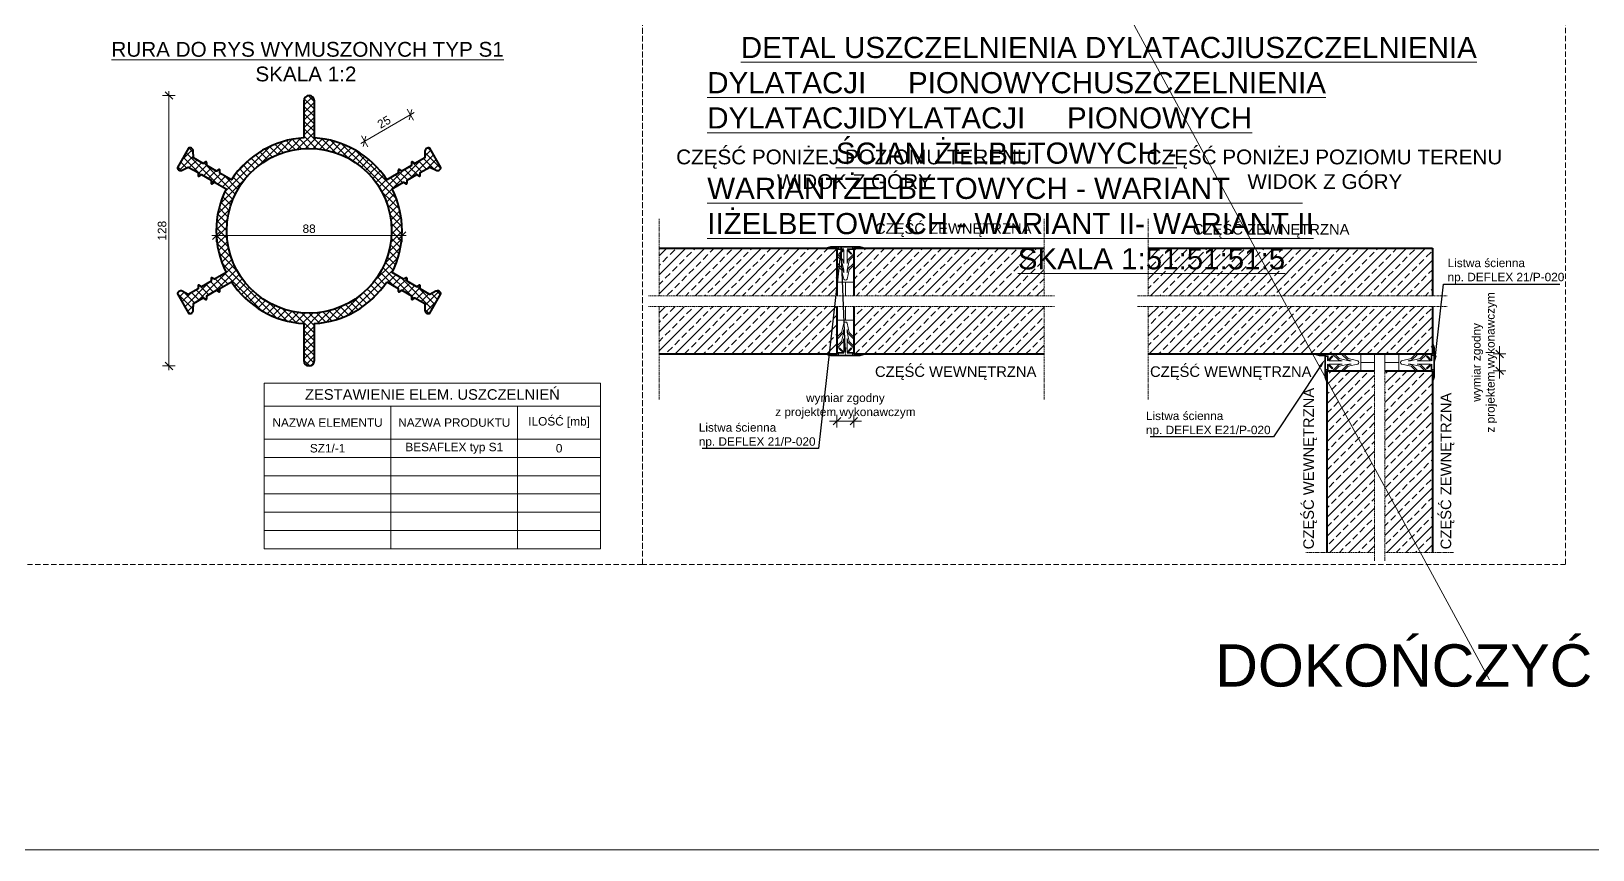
# Model space of a CAD drawing. Header units: millimetres. Extents: x 647 to 146539, y -131215 to 59.
# Drawn here: x 111363 to 115060, y -9427 to -7489 of the extents above; entities that cross this region are included whole.
import ezdxf
from ezdxf import colors
from ezdxf.entities.mleader import LeaderData, LeaderLine
from ezdxf.math import Vec2, Vec3

# ---------------------------------------------------------------- set-up
doc = ezdxf.new("R2010")
doc.units = ezdxf.units.MM
doc.linetypes.add('DASHED', pattern=[0.75, 0.5, -0.25])
doc.layers.get('Defpoints').update_dxf_attribs({"color": 2, "lineweight": 50})
for name, color, linetype, lineweight in [('G-Cienka', 4, 'Continuous', 9), ('G-Elementy konstrukcyjne', 1, 'Continuous', 40), ('G-Kreskowanie', 9, 'Continuous', 5), ('G-Obrys', 3, 'Continuous', 20), ('G-Opisy', 2, 'Continuous', 18), ('G-Przerywana', 8, 'DASHED', 15), ('G-Wymiary', 4, 'Continuous', 9)]:
    doc.layers.add(name, color=color, linetype=linetype, lineweight=lineweight)
doc.styles.add('Arial-GG', font='arial.ttf')
doc.linetypes.add('BATTING', pattern='A,0.00254,-2.54,[134,ltypeshp.shx,S=2.54,R=0,X=-2.54,Y=0],-5.08,[134,ltypeshp.shx,S=2.54,R=180,X=2.54,Y=0],-2.54', length=10.16254)
doc.dimstyles.new('W-1 do 10-GG mm', dxfattribs={"dimscale": 10, "dimtxt": 2, "dimasz": 1.8, "dimexe": 1.5, "dimexo": 0, "dimgap": 0.6, "dimtad": 1, "dimdec": 1, "dimrnd": 1, "dimtxsty": 'Arial-GG', "dimblk": 'OBLIQUE', "dimcen": 0, "dimdle": 1, "dimclrd": 4, "dimclre": 4, "dimclrt": 7, "dimadec": 1, "dimazin": 0, "dimtfac": 1, "dimtdec": 1, "dimtix": 1, "dimtmove": 0, "dimatfit": 2, "dimfxl": 1.5, "dimfxlon": 1, "dimlwd": -1, "dimlwe": -1, "dimarcsym": 0})
doc.dimstyles.new('W-1 do10-2-GG mm', dxfattribs={"dimscale": 10, "dimtxt": 2, "dimasz": 1.8, "dimexe": 1.5, "dimexo": 0, "dimgap": 0.6, "dimtad": 1, "dimdec": 1, "dimlfac": 0.2, "dimrnd": 1, "dimtxsty": 'Arial-GG', "dimblk": 'OBLIQUE', "dimcen": 0, "dimdle": 1, "dimclrd": 4, "dimclre": 4, "dimclrt": 7, "dimadec": 1, "dimazin": 0, "dimtfac": 1, "dimtdec": 1, "dimtix": 1, "dimtmove": 0, "dimatfit": 2, "dimfxl": 1.5, "dimfxlon": 1, "dimlwd": -1, "dimlwe": -1, "dimarcsym": 0})
pattern_1 = [(45, (110848.693, -8405.308), (-22.45064, 22.45064), []), (45, (110871.143, -8405.308), (-22.45064, 22.45064), [15.875, -7.9375])]

# ---------------------------------------------------------------- blocks, each defined once
blk = doc.blocks.new('_Oblique')
at = {"color": 0, "linetype": 'ByBlock', "lineweight": -2}
blk.add_line((-0.5, -0.5), (0.5, 0.5), dxfattribs=at)
blk = doc.blocks.new('*D996')
at = {"layer": 'Defpoints', "color": 0, "transparency": 16777216}
for p in [(113270.1, -8253.1), (113310.1, -8253.1), (113310.1, -8412.2)]:
    blk.add_point(p, dxfattribs=at)
at = {"layer": 'G-Wymiary', "color": 4, "transparency": 16777216}
for p, q in [((113270.1, -8412.2), (113252.1, -8412.2)), ((113270.1, -8397.2), (113270.1, -8427.2)), ((113270.1, -8412.2), (113310.1, -8412.2)), ((113310.1, -8397.2), (113310.1, -8427.2)), ((113310.1, -8412.2), (113328.1, -8412.2))]:
    blk.add_line(p, q, dxfattribs=at)
at = {"layer": 'G-Wymiary', "color": 4, "transparency": 16777216, "xscale": 18, "yscale": 18, "zscale": 18}
blk.add_blockref('_Oblique', (113270.1, -8412.2), dxfattribs=at)
at = {"layer": 'G-Wymiary', "color": 4, "transparency": 16777216, "xscale": 18, "yscale": 18, "zscale": 18, "rotation": 180}
blk.add_blockref('_Oblique', (113310.1, -8412.2), dxfattribs=at)
at = {"layer": 'G-Wymiary', "color": 7, "transparency": 16777216, "insert": (113290.1, -8376.6), "char_height": 20, "attachment_point": 5, "style": 'Arial-GG'}
blk.add_mtext('wymiar zgodny\\Pz projektem wykonawczym', dxfattribs=at)
blk = doc.blocks.new('*D1009')
at = {"layer": 'Defpoints', "color": 0, "transparency": 16777216}
for p in [(112260.4, -7687), (112313.1, -7778.2), (112204.5, -7840.9)]:
    blk.add_point(p, dxfattribs=at)
at = {"layer": 'G-Wymiary', "color": 4, "transparency": 16777216}
for p, q in [((112143.2, -7754.7), (112269.1, -7682)), ((112267.9, -7700), (112252.9, -7674)), ((112159.3, -7762.7), (112144.3, -7736.7))]:
    blk.add_line(p, q, dxfattribs=at)
at = {"layer": 'G-Wymiary', "color": 4, "transparency": 16777216, "xscale": 18, "yscale": 18, "zscale": 18}
for p, rotation in [((112260.4, -7687), 29.99999999993644), ((112151.8, -7749.7), 209.9999999999365)]:
    blk.add_blockref('_Oblique', p, dxfattribs=dict(at, rotation=rotation))
at = {"layer": 'G-Wymiary', "color": 7, "transparency": 16777216, "insert": (112198, -7704.3), "char_height": 20, "attachment_point": 5, "rotation": 30, "style": 'Arial-GG'}
blk.add_mtext('25', dxfattribs=at)
blk = doc.blocks.new('*D977')
at = {"layer": 'Defpoints', "color": 0, "transparency": 16777216}
for p in [(111800.5, -7961.5), (112240.5, -7961.5), (112240.5, -7973.1)]:
    blk.add_point(p, dxfattribs=at)
at = {"layer": 'G-Wymiary', "color": 4, "transparency": 16777216}
for p, q in [((111790.5, -7973.1), (112250.5, -7973.1)), ((111800.5, -7961.5), (111800.5, -7988.1)), ((112240.5, -7961.5), (112240.5, -7988.1))]:
    blk.add_line(p, q, dxfattribs=at)
at = {"layer": 'G-Wymiary', "color": 4, "transparency": 16777216, "xscale": 18, "yscale": 18, "zscale": 18, "rotation": 180}
blk.add_blockref('_Oblique', (111800.5, -7973.1), dxfattribs=at)
at = {"layer": 'G-Wymiary', "color": 4, "transparency": 16777216, "xscale": 18, "yscale": 18, "zscale": 18}
blk.add_blockref('_Oblique', (112240.5, -7973.1), dxfattribs=at)
at = {"layer": 'G-Wymiary', "color": 7, "transparency": 16777216, "insert": (112020.5, -7956.9), "char_height": 20, "attachment_point": 5, "style": 'Arial-GG'}
blk.add_mtext('88', dxfattribs=at)
blk = doc.blocks.new('*D1010')
at = {"layer": 'Defpoints', "color": 0, "transparency": 16777216}
for p in [(112020.5, -7641.5), (111688.6, -8281.5), (112020.5, -8281.5)]:
    blk.add_point(p, dxfattribs=at)
at = {"layer": 'G-Wymiary', "color": 4, "transparency": 16777216}
for p, q in [((111703.6, -7641.5), (111673.6, -7641.5)), ((111688.6, -7631.5), (111688.6, -8291.5)), ((111703.6, -8281.5), (111673.6, -8281.5))]:
    blk.add_line(p, q, dxfattribs=at)
at = {"layer": 'G-Wymiary', "color": 4, "transparency": 16777216, "xscale": 18, "yscale": 18, "zscale": 18}
for p, rotation in [((111688.6, -7641.5), 90), ((111688.6, -8281.5), 270)]:
    blk.add_blockref('_Oblique', p, dxfattribs=dict(at, rotation=rotation))
at = {"layer": 'G-Wymiary', "color": 7, "transparency": 16777216, "insert": (111672.4, -7961.5), "char_height": 20, "attachment_point": 5, "rotation": 90, "style": 'Arial-GG'}
blk.add_mtext('128', dxfattribs=at)
blk = doc.blocks.new('*D1012')
at = {"layer": 'Defpoints', "color": 0, "transparency": 16777216}
for p in [(114680, -8253.1), (114839.1, -8253.1), (114680, -8293.1)]:
    blk.add_point(p, dxfattribs=at)
at = {"layer": 'G-Wymiary', "color": 4, "transparency": 16777216}
for p, q in [((114839.1, -8253.1), (114839.1, -8235.1)), ((114824.1, -8253.1), (114854.1, -8253.1)), ((114839.1, -8293.1), (114839.1, -8253.1)), ((114824.1, -8293.1), (114854.1, -8293.1)), ((114839.1, -8293.1), (114839.1, -8311.1))]:
    blk.add_line(p, q, dxfattribs=at)
at = {"layer": 'G-Wymiary', "color": 4, "transparency": 16777216, "xscale": 18, "yscale": 18, "zscale": 18}
for p, rotation in [((114839.1, -8253.1), 270), ((114839.1, -8293.1), 90)]:
    blk.add_blockref('_Oblique', p, dxfattribs=dict(at, rotation=rotation))
at = {"layer": 'G-Wymiary', "color": 7, "transparency": 16777216, "insert": (114803.5, -8273.1), "char_height": 20, "attachment_point": 5, "rotation": 90, "style": 'Arial-GG'}
blk.add_mtext('wymiar zgodny\\Pz projektem wykonawczym', dxfattribs=at)

msp = doc.modelspace()

# ---------------------------------------------------------------- hatches: boundary and pattern name
at = {"layer": 'G-Kreskowanie'}
h = msp.add_hatch(dxfattribs=at)
h.set_pattern_fill('NET', color=256, scale=100, angle=45)
h.set_pattern_definition([(45, (-1491065.873, 726090.252), (-8.838834765, 8.838834765), []), (135, (-1491065.873, 726090.252), (-8.838834765, -8.838834765), [])])
edge = h.paths.add_edge_path()
edge.add_arc((112302.72, -8149.73), 7.91, 184.22762, 295.77238, ccw=False)
edge.add_line((112294.83, -8150.32), (112294.13, -8133.94))
edge.add_line((112294.13, -8133.94), (112271.03, -8120.61))
edge.add_line((112271.03, -8120.61), (112264.79, -8124.21))
edge.add_arc((112264.16, -8123.13), 1.25, 180, 300, ccw=False)
edge.add_line((112262.91, -8123.13), (112262.91, -8115.92))
edge.add_line((112262.91, -8115.92), (112239.82, -8102.59))
edge.add_line((112239.82, -8102.59), (112233.57, -8106.19))
edge.add_arc((112232.95, -8105.11), 1.25, 180, 300, ccw=False)
edge.add_line((112231.7, -8105.11), (112231.7, -8097.9))
edge.add_line((112231.7, -8097.9), (112204.47, -8082.18))
edge.add_arc((112020.5, -7961.53), 220, 273.2572, 326.7428, ccw=False)
edge.add_line((112033, -8181.18), (112033, -8269.03))
edge.add_arc((112020.5, -8269.03), 12.5, 180, 360, ccw=False)
edge.add_line((112008, -8269.03), (112008, -8181.18))
edge.add_arc((112020.5, -7961.53), 220, 213.2572, 266.7428, ccw=False)
edge.add_line((111836.53, -8082.18), (111809.3, -8097.9))
edge.add_line((111809.3, -8097.9), (111809.3, -8105.11))
edge.add_arc((111808.05, -8105.11), 1.25, 240, 360, ccw=False)
edge.add_line((111807.43, -8106.19), (111801.18, -8102.59))
edge.add_line((111801.18, -8102.59), (111778.09, -8115.92))
edge.add_line((111778.09, -8115.92), (111778.09, -8123.13))
edge.add_arc((111776.84, -8123.13), 1.25, 240, 360, ccw=False)
edge.add_line((111776.22, -8124.21), (111769.97, -8120.61))
edge.add_line((111769.97, -8120.61), (111746.88, -8133.94))
edge.add_line((111746.88, -8133.94), (111746.19, -8149.83))
edge.add_arc((111738.29, -8149.73), 7.91, 244.22762, 359.28524, ccw=False)
edge.add_line((111734.85, -8156.85), (111708.52, -8111.25))
edge.add_arc((111716.4, -8111.84), 7.91, 64.22762, 175.77238, ccw=False)
edge.add_line((111719.84, -8104.72), (111734.38, -8112.29))
edge.add_line((111734.38, -8112.29), (111757.47, -8098.96))
edge.add_line((111757.47, -8098.96), (111757.47, -8091.75))
edge.add_arc((111758.72, -8091.75), 1.25, 60, 180, ccw=False)
edge.add_line((111759.35, -8090.67), (111765.59, -8094.27))
edge.add_line((111765.59, -8094.27), (111788.68, -8080.94))
edge.add_line((111788.68, -8080.94), (111788.68, -8073.73))
edge.add_arc((111789.93, -8073.73), 1.25, 60, 180, ccw=False)
edge.add_line((111790.56, -8072.64), (111796.8, -8076.25))
edge.add_line((111796.8, -8076.25), (111824.03, -8060.53))
edge.add_arc((112020.5, -7961.53), 220, 153.2572, 206.7428, ccw=False)
edge.add_line((111824.03, -7862.53), (111796.8, -7846.81))
edge.add_line((111796.8, -7846.81), (111790.56, -7850.42))
edge.add_arc((111789.93, -7849.34), 1.25, 180, 300, ccw=False)
edge.add_line((111788.68, -7849.34), (111788.68, -7842.13))
edge.add_line((111788.68, -7842.13), (111765.59, -7828.79))
edge.add_line((111765.59, -7828.79), (111759.35, -7832.4))
edge.add_arc((111758.72, -7831.31), 1.25, 180, 300, ccw=False)
edge.add_line((111757.47, -7831.31), (111757.47, -7824.1))
edge.add_line((111757.47, -7824.1), (111734.38, -7810.77))
edge.add_line((111734.38, -7810.77), (111720.27, -7818.12))
edge.add_arc((111716.4, -7811.23), 7.91, 184.22762, 299.28524, ccw=False)
edge.add_line((111708.52, -7811.81), (111734.85, -7766.21))
edge.add_arc((111738.29, -7773.33), 7.91, 4.22762, 115.77238, ccw=False)
edge.add_line((111746.17, -7772.75), (111746.88, -7789.12))
edge.add_line((111746.88, -7789.12), (111769.97, -7802.45))
edge.add_line((111769.97, -7802.45), (111776.22, -7798.85))
edge.add_arc((111776.84, -7799.93), 1.25, 0, 120, ccw=False)
edge.add_line((111778.09, -7799.93), (111778.09, -7807.14))
edge.add_line((111778.09, -7807.14), (111801.18, -7820.47))
edge.add_line((111801.18, -7820.47), (111807.43, -7816.87))
edge.add_arc((111808.05, -7817.95), 1.25, 0, 120, ccw=False)
edge.add_line((111809.3, -7817.95), (111809.3, -7825.16))
edge.add_line((111809.3, -7825.16), (111836.53, -7840.88))
edge.add_arc((112020.5, -7961.53), 220, 93.2572, 146.7428, ccw=False)
edge.add_line((112008, -7741.89), (112008, -7654.03))
edge.add_arc((112020.5, -7654.03), 12.5, 0, 180, ccw=False)
edge.add_line((112033, -7654.03), (112033, -7741.89))
edge.add_arc((112020.5, -7961.53), 220, 33.2572, 86.7428, ccw=False)
edge.add_line((112204.47, -7840.88), (112231.7, -7825.16))
edge.add_line((112231.7, -7825.16), (112231.7, -7817.95))
edge.add_arc((112232.95, -7817.95), 1.25, 60, 180, ccw=False)
edge.add_line((112233.57, -7816.87), (112239.82, -7820.47))
edge.add_line((112239.82, -7820.47), (112262.91, -7807.14))
edge.add_line((112262.91, -7807.14), (112262.91, -7799.93))
edge.add_arc((112264.16, -7799.93), 1.25, 60, 180, ccw=False)
edge.add_line((112264.79, -7798.85), (112271.03, -7802.45))
edge.add_line((112271.03, -7802.45), (112294.13, -7789.12))
edge.add_line((112294.13, -7789.12), (112294.81, -7773.23))
edge.add_arc((112302.72, -7773.33), 7.91, 64.22762, 179.28524, ccw=False)
edge.add_line((112306.16, -7766.21), (112332.48, -7811.81))
edge.add_arc((112324.6, -7811.23), 7.91, 244.22762, 355.77238, ccw=False)
edge.add_line((112321.16, -7818.35), (112306.63, -7810.77))
edge.add_line((112306.63, -7810.77), (112283.53, -7824.1))
edge.add_line((112283.53, -7824.1), (112283.53, -7831.31))
edge.add_arc((112282.28, -7831.31), 1.25, -120, 0, ccw=False)
edge.add_line((112281.66, -7832.4), (112275.41, -7828.79))
edge.add_line((112275.41, -7828.79), (112252.32, -7842.13))
edge.add_line((112252.32, -7842.13), (112252.32, -7849.34))
edge.add_arc((112251.07, -7849.34), 1.25, -120, 0, ccw=False)
edge.add_line((112250.44, -7850.42), (112244.2, -7846.81))
edge.add_line((112244.2, -7846.81), (112216.97, -7862.53))
edge.add_arc((112020.5, -7961.53), 220, -26.7428, 26.7428, ccw=False)
edge.add_line((112216.97, -8060.53), (112244.2, -8076.25))
edge.add_line((112244.2, -8076.25), (112250.44, -8072.64))
edge.add_arc((112251.07, -8073.73), 1.25, 0, 120, ccw=False)
edge.add_line((112252.32, -8073.73), (112252.32, -8080.94))
edge.add_line((112252.32, -8080.94), (112275.41, -8094.27))
edge.add_line((112275.41, -8094.27), (112281.66, -8090.67))
edge.add_arc((112282.28, -8091.75), 1.25, 0, 120, ccw=False)
edge.add_line((112283.53, -8091.75), (112283.53, -8098.96))
edge.add_line((112283.53, -8098.96), (112306.63, -8112.29))
edge.add_line((112306.63, -8112.29), (112320.73, -8104.94))
edge.add_arc((112324.6, -8111.84), 7.91, 4.22762, 119.28524, ccw=False)
edge.add_line((112332.48, -8111.25), (112306.16, -8156.85))
edge = h.paths.add_edge_path(flags=16)
edge.add_arc((112020.5, -7961.53), 195, -25.02223, 87.44261, ccw=False)
edge.add_arc((112020.5, -7961.53), 195, 87.44261, 334.97777, ccw=False)
h = msp.add_hatch(dxfattribs=at)
h.set_pattern_fill('ANSI33', color=256, scale=5, style=0)
h.set_pattern_definition(pattern_1)
h.paths.add_polyline_path([(112849.2, -8115.61), (113270.08, -8115.61), (113270.08, -8003.11), (112849.2, -8003.11)])
h = msp.add_hatch(dxfattribs=at)
h.set_pattern_fill('ANSI33', color=256, scale=5, style=0)
h.set_pattern_definition(pattern_1)
h.paths.add_polyline_path([(113760.39, -8115.61), (113760.39, -8003.11), (113310.08, -8003.11), (113310.08, -8115.61)])
h = msp.add_hatch(dxfattribs=at)
h.set_pattern_fill('ANSI33', color=256, scale=5, style=0)
h.set_pattern_definition(pattern_1)
h.paths.add_polyline_path([(114680.05, -8115.61), (114680.05, -8003.11), (114007, -8003.11), (114007, -8115.61)])
h.paths.add_polyline_path([(114007, -8253.11), (114680.05, -8253.11), (114680.05, -8140.61), (114007, -8140.61)])
h = msp.add_hatch(dxfattribs=at)
h.set_pattern_fill('ANSI33', color=256, scale=5, style=0)
h.set_pattern_definition(pattern_1)
h.paths.add_polyline_path([(112849.2, -8140.61), (112849.2, -8253.11), (113270.08, -8253.11), (113270.08, -8140.61)])
h = msp.add_hatch(dxfattribs=at)
h.set_pattern_fill('ANSI33', color=256, scale=5, style=0)
h.set_pattern_definition(pattern_1)
h.paths.add_polyline_path([(113310.08, -8253.11), (113760.39, -8253.11), (113760.39, -8140.61), (113310.08, -8140.61)])
h = msp.add_hatch(dxfattribs=at)
h.set_pattern_fill('ANSI33', color=256, scale=5, style=0)
h.set_pattern_definition(pattern_1)
h.paths.add_polyline_path([(114430.05, -8723.25), (114430.05, -8321.67), (114430.36, -8323.09), (114430.05, -8320.49), (114430.05, -8293.11), (114542.55, -8293.11), (114542.55, -8723.25)])
h.paths.add_polyline_path([(114567.55, -8293.11), (114680.05, -8293.11), (114680.05, -8305.11), (114680.05, -8305.11), (114680.05, -8308.11), (114680.05, -8308.11), (114680.05, -8320.52), (114679.73, -8323.11), (114680.05, -8321.69), (114680.05, -8723.25), (114567.55, -8723.25)])

# ---------------------------------------------------------------- linework, layer by layer
at = {"layer": 'G-Cienka', "ltscale": 2}
for p, q in [((113270.08, -8083.11), (113310.08, -8083.11)), ((113270.08, -8173.11), (113310.08, -8173.11)), ((114510.05, -8293.11), (114510.05, -8253.11)), ((114542.55, -8293.11), (114542.55, -8253.11)), ((114567.55, -8293.11), (114567.55, -8253.11)), ((114600.05, -8293.11), (114600.05, -8253.11)), ((103895.11, -9426.58), (125538.61, -9426.58))]:
    msp.add_line(p, q, dxfattribs=at)
at = {"layer": 'G-Cienka', "linetype": 'BATTING', "ltscale": 0.2}
for p, q in [((113290.08, -8115.61), (113290.08, -8083.11)), ((113290.08, -8173.11), (113290.08, -8140.61)), ((114542.55, -8273.11), (114510.05, -8273.11)), ((114600.05, -8273.11), (114567.55, -8273.11))]:
    msp.add_line(p, q, dxfattribs=at)
at = {"layer": 'G-Elementy konstrukcyjne'}
for p, q in [((112849.2, -8003.11), (113270.08, -8003.11)), ((113270.08, -8003.11), (113270.08, -8115.61)), ((113310.08, -8003.11), (113760.39, -8003.11)), ((113310.08, -8003.11), (113310.08, -8115.61)), ((114007, -8003.11), (114680.05, -8003.11)), ((114680.05, -8003.11), (114680.05, -8115.61)), ((113270.08, -8140.61), (113270.08, -8253.11)), ((113310.08, -8140.61), (113310.08, -8253.11)), ((114680.05, -8140.61), (114680.05, -8253.11)), ((112849.2, -8253.11), (113270.08, -8253.11)), ((113310.08, -8253.11), (113760.39, -8253.11)), ((114007, -8253.11), (114680.05, -8253.11)), ((114430.05, -8293.11), (114430.05, -8723.25)), ((114430.05, -8293.11), (114542.55, -8293.11)), ((114567.55, -8293.11), (114680.05, -8293.11)), ((114680.05, -8293.11), (114680.05, -8723.25))]:
    msp.add_line(p, q, dxfattribs=at)
for points in [[(112204.47, -8082.18), (112231.7, -8097.9), (112231.7, -8105.11, 0.5773503), (112233.57, -8106.19), (112239.82, -8102.59), (112262.91, -8115.92), (112262.91, -8123.13, 0.5773503), (112264.79, -8124.21), (112271.03, -8120.61), (112294.13, -8133.94), (112294.83, -8150.32, 0.5291642), (112306.16, -8156.85), (112332.48, -8111.25, 0.5489459), (112320.73, -8104.94), (112306.63, -8112.29), (112283.53, -8098.96), (112283.53, -8091.75, 0.5773503), (112281.66, -8090.67), (112275.41, -8094.27), (112252.32, -8080.94), (112252.32, -8073.73, 0.5773503), (112250.44, -8072.64), (112244.2, -8076.25), (112216.97, -8060.53, 0.2377062), (112216.97, -7862.53), (112244.2, -7846.81), (112250.44, -7850.42, 0.5773503), (112252.32, -7849.34), (112252.32, -7842.13), (112275.41, -7828.79), (112281.66, -7832.4, 0.5773503), (112283.53, -7831.31), (112283.53, -7824.1), (112306.63, -7810.77), (112321.16, -7818.35, 0.5291642), (112332.48, -7811.81), (112306.16, -7766.21, 0.5489459), (112294.81, -7773.23), (112294.13, -7789.12), (112271.03, -7802.45), (112264.79, -7798.85, 0.5773503), (112262.91, -7799.93), (112262.91, -7807.14), (112239.82, -7820.47), (112233.57, -7816.87, 0.5773503), (112231.7, -7817.95), (112231.7, -7825.16), (112204.47, -7840.88, 0.2377062), (112033, -7741.89), (112033, -7654.03, 1), (112008, -7654.03), (112008, -7741.89, 0.2377062), (111836.53, -7840.88), (111809.3, -7825.16), (111809.3, -7817.95, 0.5773503), (111807.43, -7816.87), (111801.18, -7820.47), (111778.09, -7807.14), (111778.09, -7799.93, 0.5773503), (111776.22, -7798.85), (111769.97, -7802.45), (111746.88, -7789.12), (111746.17, -7772.75, 0.5291642), (111734.85, -7766.21), (111708.52, -7811.81, 0.5489459), (111720.27, -7818.12), (111734.38, -7810.77), (111757.47, -7824.1), (111757.47, -7831.31, 0.5773503), (111759.35, -7832.4), (111765.59, -7828.79), (111788.68, -7842.13), (111788.68, -7849.34, 0.5773503), (111790.56, -7850.42), (111796.8, -7846.81), (111824.03, -7862.53, 0.2377062), (111824.03, -8060.53), (111796.8, -8076.25), (111790.56, -8072.64, 0.5773503), (111788.68, -8073.73), (111788.68, -8080.94), (111765.59, -8094.27), (111759.35, -8090.67, 0.5773503), (111757.47, -8091.75), (111757.47, -8098.96), (111734.38, -8112.29), (111719.84, -8104.72, 0.5291642), (111708.52, -8111.25), (111734.85, -8156.85, 0.5489459), (111746.19, -8149.83), (111746.88, -8133.94), (111769.97, -8120.61), (111776.22, -8124.21, 0.5773503), (111778.09, -8123.13), (111778.09, -8115.92), (111801.18, -8102.59), (111807.43, -8106.19, 0.5773503), (111809.3, -8105.11), (111809.3, -8097.9), (111836.53, -8082.18, 0.2377062), (112008, -8181.18), (112008, -8269.03, 1), (112033, -8269.03), (112033, -8181.18, 0.2377062)], [(111825.5, -7961.53, -1), (112215.5, -7961.53, -1)]]:
    msp.add_lwpolyline(points, format="xyb", close=True, dxfattribs=at)
at = {"layer": 'G-Kreskowanie', "ltscale": 2}
msp.add_line((113056.65, -5786.65), (114815.28, -9024.69), dxfattribs=at)
for points in [[(111914.16, -8322.06), (112710.56, -8322.06), (112710.56, -8714.04), (111914.16, -8714.04)], [(111914.16, -8376.46), (112710.56, -8376.46), (112710.56, -8322.06), (111914.16, -8322.06)], [(111914.16, -8376.46), (112214.16, -8376.46), (112214.16, -8454.84), (111914.16, -8454.84)], [(112214.16, -8376.46), (112514.16, -8376.46), (112514.16, -8454.84), (112214.16, -8454.84)], [(112514.16, -8376.46), (112710.56, -8376.46), (112710.56, -8454.84), (112514.16, -8454.84)], [(111914.16, -8454.84), (112214.16, -8454.84), (112214.16, -8498.04), (111914.16, -8498.04)], [(112214.16, -8454.84), (112514.16, -8454.84), (112514.16, -8498.04), (112214.16, -8498.04)], [(112514.16, -8454.84), (112710.56, -8454.84), (112710.56, -8498.04), (112514.16, -8498.04)], [(111914.16, -8498.04), (112214.16, -8498.04), (112214.16, -8541.24), (111914.16, -8541.24)], [(112214.16, -8498.04), (112514.16, -8498.04), (112514.16, -8541.24), (112214.16, -8541.24)], [(112514.16, -8498.04), (112710.56, -8498.04), (112710.56, -8541.24), (112514.16, -8541.24)], [(111914.16, -8541.24), (112214.16, -8541.24), (112214.16, -8584.44), (111914.16, -8584.44)], [(112214.16, -8541.24), (112514.16, -8541.24), (112514.16, -8584.44), (112214.16, -8584.44)], [(112514.16, -8541.24), (112710.56, -8541.24), (112710.56, -8584.44), (112514.16, -8584.44)], [(111914.16, -8584.44), (112214.16, -8584.44), (112214.16, -8627.64), (111914.16, -8627.64)], [(112214.16, -8584.44), (112514.16, -8584.44), (112514.16, -8627.64), (112214.16, -8627.64)], [(112514.16, -8584.44), (112710.56, -8584.44), (112710.56, -8627.64), (112514.16, -8627.64)], [(111914.16, -8627.64), (112214.16, -8627.64), (112214.16, -8670.84), (111914.16, -8670.84)], [(112214.16, -8627.64), (112514.16, -8627.64), (112514.16, -8670.84), (112214.16, -8670.84)], [(112514.16, -8627.64), (112710.56, -8627.64), (112710.56, -8670.84), (112514.16, -8670.84)], [(111914.16, -8670.84), (112214.16, -8670.84), (112214.16, -8714.04), (111914.16, -8714.04)], [(112214.16, -8670.84), (112514.16, -8670.84), (112514.16, -8714.04), (112214.16, -8714.04)], [(112514.16, -8670.84), (112710.56, -8670.84), (112710.56, -8714.04), (112514.16, -8714.04)]]:
    msp.add_lwpolyline(points, close=True, dxfattribs=at)
at = {"layer": 'G-Obrys'}
for p, q in [((113255.08, -8001.61), (113240.08, -8003.42)), ((113242.29, -8002.94), (113240.08, -8003.42)), ((113241.33, -8002.94), (113255.08, -7998.54)), ((113242.29, -8002.94), (113241.33, -8002.94)), ((113242.29, -8002.94), (113255.08, -8000.11)), ((113325.08, -7998.54), (113255.08, -7998.54)), ((113258.08, -8000.11), (113255.08, -8000.11)), ((113255.08, -8000.11), (113258.08, -8000.11)), ((113255.08, -8001.61), (113255.08, -8003.11)), ((113255.08, -8003.11), (113258.08, -8003.11)), ((113258.08, -8000.11), (113258.08, -8002.11)), ((113258.08, -8003.11), (113258.08, -8000.11)), ((113259.58, -8002.11), (113258.08, -8002.11)), ((113272.08, -8000.11), (113259.58, -8000.11)), ((113259.58, -8000.11), (113259.58, -8002.11)), ((113270.1, -8021.25), (113271.97, -8018.15)), ((113280.83, -8032.31), (113270.1, -8021.25)), ((113284.02, -8030.57), (113271.97, -8018.15)), ((113272.08, -8000.11), (113272.08, -8006.11)), ((113272.08, -8006.11), (113284.58, -8006.11)), ((113273.58, -8000.11), (113273.58, -8004.61)), ((113273.58, -8000.11), (113273.58, -8004.61)), ((113273.58, -8002.79), (113273.58, -8000.11)), ((113306.58, -8000.11), (113273.58, -8000.11)), ((113306.58, -8000.11), (113273.58, -8000.11)), ((113273.58, -8004.61), (113286.08, -8004.61)), ((113273.58, -8004.61), (113286.08, -8004.61)), ((113286.08, -8004.61), (113274.77, -8015.92)), ((113276.18, -8017.34), (113274.77, -8015.92)), ((113286.08, -8007.44), (113276.18, -8017.34)), ((113286.08, -8039.39), (113286.08, -8007.44)), ((113294.08, -8004.61), (113306.58, -8004.61)), ((113294.08, -8004.61), (113305.39, -8015.92)), ((113306.58, -8004.61), (113294.08, -8004.61)), ((113294.08, -8039.39), (113294.08, -8007.44)), ((113294.08, -8007.44), (113303.98, -8017.34)), ((113308.08, -8006.11), (113295.58, -8006.11)), ((113296.14, -8030.57), (113308.19, -8018.15)), ((113299.33, -8032.31), (113310.06, -8021.25)), ((113303.98, -8017.34), (113305.39, -8015.92)), ((113306.58, -8004.61), (113306.58, -8000.11)), ((113306.58, -8000.11), (113306.58, -8004.61)), ((113306.58, -8002.79), (113306.58, -8000.11)), ((113308.08, -8000.11), (113308.08, -8006.11)), ((113320.58, -8000.11), (113308.08, -8000.11)), ((113310.06, -8021.25), (113308.19, -8018.15)), ((113320.58, -8000.11), (113320.58, -8002.11)), ((113320.58, -8002.11), (113322.08, -8002.11)), ((113322.08, -8000.11), (113322.08, -8002.11)), ((113322.08, -8003.11), (113322.08, -8000.11)), ((113325.08, -8000.11), (113322.08, -8000.11)), ((113325.08, -8000.11), (113322.08, -8000.11)), ((113325.08, -8003.11), (113322.08, -8003.11)), ((113338.83, -8002.94), (113325.08, -7998.54)), ((113337.87, -8002.94), (113325.08, -8000.11)), ((113325.08, -8001.61), (113340.08, -8003.42)), ((113325.08, -8001.61), (113325.08, -8003.11)), ((113337.87, -8002.94), (113340.08, -8003.42)), ((113337.87, -8002.94), (113338.83, -8002.94)), ((113270.1, -8042.68), (113271.97, -8039.58)), ((113280.83, -8053.73), (113270.1, -8042.68)), ((113284.02, -8051.99), (113271.97, -8039.58)), ((113286.08, -8054.77), (113280.83, -8032.31)), ((113286.08, -8076.19), (113280.83, -8053.73)), ((113286.08, -8039.39), (113284.02, -8030.57)), ((113286.08, -8060.81), (113284.02, -8051.99)), ((113286.08, -8060.81), (113286.08, -8054.77)), ((113294.08, -8039.39), (113296.14, -8030.57)), ((113294.08, -8054.77), (113299.33, -8032.31)), ((113294.08, -8060.81), (113296.14, -8051.99)), ((113294.08, -8076.19), (113299.33, -8053.73)), ((113294.08, -8060.81), (113294.08, -8054.77)), ((113296.14, -8051.99), (113308.19, -8039.58)), ((113299.33, -8053.73), (113310.06, -8042.68)), ((113310.06, -8042.68), (113308.19, -8039.58)), ((113280.83, -8202.49), (113270.1, -8213.54)), ((113284.02, -8204.23), (113271.97, -8216.64)), ((113286.08, -8180.03), (113280.83, -8202.49)), ((113286.08, -8201.45), (113280.83, -8223.91)), ((113286.08, -8195.41), (113284.02, -8204.23)), ((113286.08, -8195.41), (113286.08, -8201.45)), ((113294.08, -8180.03), (113299.33, -8202.49)), ((113294.08, -8195.41), (113294.08, -8201.45)), ((113294.08, -8195.41), (113296.14, -8204.23)), ((113294.08, -8201.45), (113299.33, -8223.91)), ((113296.14, -8204.23), (113308.19, -8216.64)), ((113299.33, -8202.49), (113310.06, -8213.54)), ((113270.1, -8213.54), (113271.97, -8216.64)), ((113280.83, -8223.91), (113270.1, -8234.97)), ((113270.1, -8234.97), (113271.97, -8238.07)), ((113284.02, -8225.65), (113271.97, -8238.07)), ((113276.18, -8238.88), (113274.77, -8240.3)), ((113286.08, -8251.61), (113274.77, -8240.3)), ((113286.08, -8248.78), (113276.18, -8238.88)), ((113286.08, -8216.83), (113284.02, -8225.65)), ((113286.08, -8216.83), (113286.08, -8248.78)), ((113294.08, -8216.83), (113296.14, -8225.65)), ((113294.08, -8216.83), (113294.08, -8248.78)), ((113294.08, -8248.78), (113303.98, -8238.88)), ((113294.08, -8251.61), (113305.39, -8240.3)), ((113296.14, -8225.65), (113308.19, -8238.07)), ((113299.33, -8223.91), (113310.06, -8234.97)), ((113303.98, -8238.88), (113305.39, -8240.3)), ((113310.06, -8213.54), (113308.19, -8216.64)), ((113310.06, -8234.97), (113308.19, -8238.07)), ((114681.55, -8238.11), (114679.73, -8223.11)), ((114680.22, -8225.32), (114679.73, -8223.11)), ((114680.05, -8238.11), (114680.05, -8241.11)), ((114681.55, -8238.11), (114680.05, -8238.11)), ((114680.05, -8241.11), (114683.05, -8241.11)), ((114680.22, -8224.36), (114684.62, -8238.11)), ((114680.22, -8225.32), (114680.22, -8224.36)), ((114680.22, -8225.32), (114683.05, -8238.11)), ((114681.05, -8242.61), (114681.05, -8241.11)), ((114683.05, -8241.11), (114681.05, -8241.11)), ((114683.05, -8242.61), (114681.05, -8242.61)), ((114683.05, -8238.11), (114683.05, -8241.11)), ((114683.05, -8241.11), (114683.05, -8238.11)), ((114683.05, -8255.11), (114683.05, -8242.61)), ((114684.62, -8308.11), (114684.62, -8238.11)), ((113255.08, -8254.61), (113240.08, -8252.8)), ((113242.29, -8253.28), (113240.08, -8252.8)), ((113241.33, -8253.28), (113255.08, -8257.69)), ((113242.29, -8253.28), (113241.33, -8253.28)), ((113242.29, -8253.28), (113255.08, -8256.11)), ((113255.08, -8254.61), (113255.08, -8253.11)), ((113255.08, -8253.11), (113258.08, -8253.11)), ((113258.08, -8256.11), (113255.08, -8256.11)), ((113255.08, -8256.11), (113258.08, -8256.11)), ((113325.08, -8257.69), (113255.08, -8257.69)), ((113258.08, -8253.11), (113258.08, -8256.11)), ((113258.08, -8256.11), (113258.08, -8254.11)), ((113259.58, -8254.11), (113258.08, -8254.11)), ((113259.58, -8256.11), (113259.58, -8254.11)), ((113272.08, -8256.11), (113259.58, -8256.11)), ((113272.08, -8250.11), (113284.58, -8250.11)), ((113272.08, -8256.11), (113272.08, -8250.11)), ((113273.58, -8251.61), (113286.08, -8251.61)), ((113273.58, -8256.11), (113273.58, -8251.61)), ((113273.58, -8251.61), (113286.08, -8251.61)), ((113273.58, -8256.11), (113273.58, -8251.61)), ((113273.58, -8253.43), (113273.58, -8256.11)), ((113306.58, -8256.11), (113273.58, -8256.11)), ((113306.58, -8256.11), (113273.58, -8256.11)), ((113294.08, -8251.61), (113306.58, -8251.61)), ((113306.58, -8251.61), (113294.08, -8251.61)), ((113308.08, -8250.11), (113295.58, -8250.11)), ((113306.58, -8251.61), (113306.58, -8256.11)), ((113306.58, -8256.11), (113306.58, -8251.61)), ((113306.58, -8253.43), (113306.58, -8256.11)), ((113308.08, -8256.11), (113308.08, -8250.11)), ((113320.58, -8256.11), (113308.08, -8256.11)), ((113320.58, -8254.11), (113322.08, -8254.11)), ((113320.58, -8256.11), (113320.58, -8254.11)), ((113322.08, -8253.11), (113322.08, -8256.11)), ((113325.08, -8253.11), (113322.08, -8253.11)), ((113322.08, -8256.11), (113322.08, -8254.11)), ((113325.08, -8256.11), (113322.08, -8256.11)), ((113325.08, -8256.11), (113322.08, -8256.11)), ((113325.08, -8254.61), (113340.08, -8252.8)), ((113325.08, -8254.61), (113325.08, -8253.11)), ((113337.87, -8253.28), (113325.08, -8256.11)), ((113338.83, -8253.28), (113325.08, -8257.69)), ((113337.87, -8253.28), (113340.08, -8252.8)), ((113337.87, -8253.28), (113338.83, -8253.28)), ((114399.23, -8253.28), (114397.03, -8252.8)), ((114412.02, -8254.61), (114397.03, -8252.8)), ((114399.23, -8253.28), (114398.27, -8253.28)), ((114398.27, -8253.28), (114412.02, -8257.69)), ((114399.23, -8253.28), (114412.02, -8256.11)), ((114412.02, -8253.11), (114415.02, -8253.11)), ((114412.02, -8254.61), (114412.02, -8253.11)), ((114412.02, -8256.11), (114415.02, -8256.11)), ((114415.02, -8256.11), (114412.02, -8256.11)), ((114425.47, -8257.69), (114412.02, -8257.69)), ((114415.02, -8253.11), (114415.02, -8256.11)), ((114416.52, -8254.11), (114415.02, -8254.11)), ((114415.02, -8256.11), (114415.02, -8254.11)), ((114416.52, -8256.11), (114416.52, -8254.11)), ((114427.05, -8256.11), (114416.52, -8256.11)), ((114425.47, -8308.09), (114425.47, -8257.69)), ((114427.05, -8257.69), (114427.05, -8256.11)), ((114427.05, -8257.69), (114433.05, -8257.69)), ((114427.05, -8259.19), (114431.55, -8259.19)), ((114427.05, -8259.19), (114431.55, -8259.19)), ((114429.72, -8259.19), (114427.05, -8259.19)), ((114427.05, -8289.59), (114427.05, -8259.19)), ((114427.05, -8289.59), (114427.05, -8259.19)), ((114431.55, -8269.09), (114442.86, -8257.78)), ((114431.55, -8259.19), (114431.55, -8269.09)), ((114431.55, -8259.19), (114431.55, -8269.09)), ((114431.55, -8277.09), (114431.55, -8289.59)), ((114431.55, -8277.09), (114442.86, -8288.4)), ((114431.55, -8289.59), (114431.55, -8277.09)), ((114433.05, -8257.69), (114433.05, -8267.59)), ((114433.05, -8291.09), (114433.05, -8278.59)), ((114434.37, -8269.09), (114444.27, -8259.19)), ((114466.32, -8269.09), (114434.37, -8269.09)), ((114466.32, -8277.09), (114434.37, -8277.09)), ((114434.37, -8277.09), (114444.27, -8286.99)), ((114444.27, -8259.19), (114442.86, -8257.78)), ((114448.19, -8253.11), (114445.09, -8254.98)), ((114457.5, -8267.03), (114445.09, -8254.98)), ((114457.5, -8279.15), (114445.09, -8291.2)), ((114459.24, -8263.84), (114448.19, -8253.11)), ((114466.32, -8269.09), (114457.5, -8267.03)), ((114466.32, -8277.09), (114457.5, -8279.15)), ((114481.7, -8269.09), (114459.24, -8263.84)), ((114481.7, -8277.09), (114459.24, -8282.34)), ((114469.61, -8253.11), (114466.51, -8254.98)), ((114478.93, -8267.03), (114466.51, -8254.98)), ((114478.93, -8279.15), (114466.51, -8291.2)), ((114480.67, -8263.84), (114469.61, -8253.11)), ((114487.75, -8269.09), (114478.93, -8267.03)), ((114487.75, -8277.09), (114478.93, -8279.15)), ((114503.13, -8269.09), (114480.67, -8263.84)), ((114503.13, -8277.09), (114480.67, -8282.34)), ((114487.75, -8269.09), (114481.7, -8269.09)), ((114487.75, -8277.09), (114481.7, -8277.09)), ((114606.96, -8269.11), (114629.42, -8263.86)), ((114606.96, -8277.11), (114629.42, -8282.36)), ((114622.34, -8269.11), (114631.16, -8267.05)), ((114622.34, -8269.11), (114628.39, -8269.11)), ((114622.34, -8277.11), (114631.16, -8279.17)), ((114622.34, -8277.11), (114628.39, -8277.11)), ((114628.39, -8269.11), (114650.85, -8263.86)), ((114628.39, -8277.11), (114650.85, -8282.36)), ((114629.42, -8263.86), (114640.48, -8253.13)), ((114631.16, -8267.05), (114643.58, -8255)), ((114631.16, -8279.17), (114643.58, -8291.22)), ((114640.48, -8253.13), (114643.58, -8255)), ((114643.77, -8269.11), (114652.59, -8267.05)), ((114643.77, -8269.11), (114675.72, -8269.11)), ((114643.77, -8277.11), (114652.59, -8279.17)), ((114643.77, -8277.11), (114675.72, -8277.11)), ((114650.85, -8263.86), (114661.91, -8253.13)), ((114652.59, -8267.05), (114665, -8255)), ((114652.59, -8279.17), (114665, -8291.22)), ((114661.91, -8253.13), (114665, -8255)), ((114665.82, -8259.21), (114667.23, -8257.8)), ((114675.72, -8269.11), (114665.82, -8259.21)), ((114675.72, -8277.11), (114665.82, -8287.01)), ((114678.55, -8269.11), (114667.23, -8257.8)), ((114678.55, -8277.11), (114667.23, -8288.42)), ((114683.05, -8255.11), (114677.05, -8255.11)), ((114677.05, -8255.11), (114677.05, -8267.61)), ((114677.05, -8291.11), (114677.05, -8278.61)), ((114678.55, -8256.61), (114678.55, -8269.11)), ((114683.05, -8256.61), (114678.55, -8256.61)), ((114683.05, -8256.61), (114678.55, -8256.61)), ((114678.55, -8256.61), (114678.55, -8269.11)), ((114678.55, -8289.61), (114678.55, -8277.11)), ((114678.55, -8277.11), (114678.55, -8289.61)), ((114680.37, -8256.61), (114683.05, -8256.61)), ((114683.05, -8289.61), (114683.05, -8256.61)), ((114683.05, -8289.61), (114683.05, -8256.61)), ((114429.87, -8321.84), (114425.47, -8308.09)), ((114431.55, -8289.59), (114427.05, -8289.59)), ((114427.05, -8289.59), (114431.55, -8289.59)), ((114429.72, -8289.59), (114427.05, -8289.59)), ((114427.05, -8291.09), (114433.05, -8291.09)), ((114427.05, -8303.59), (114427.05, -8291.09)), ((114427.05, -8303.59), (114429.05, -8303.59)), ((114427.05, -8305.09), (114429.05, -8305.09)), ((114427.05, -8308.09), (114427.05, -8305.09)), ((114430.05, -8305.09), (114427.05, -8305.09)), ((114427.05, -8308.09), (114427.05, -8305.09)), ((114429.87, -8320.88), (114427.05, -8308.09)), ((114428.55, -8308.09), (114430.36, -8323.09)), ((114428.55, -8308.09), (114430.05, -8308.09)), ((114429.05, -8303.59), (114429.05, -8305.09)), ((114430.05, -8308.09), (114430.05, -8305.09)), ((114444.27, -8286.99), (114442.86, -8288.4)), ((114448.19, -8293.07), (114445.09, -8291.2)), ((114459.24, -8282.34), (114448.19, -8293.07)), ((114469.61, -8293.07), (114466.51, -8291.2)), ((114480.67, -8282.34), (114469.61, -8293.07)), ((114629.42, -8282.36), (114640.48, -8293.09)), ((114640.48, -8293.09), (114643.58, -8291.22)), ((114650.85, -8282.36), (114661.91, -8293.09)), ((114661.91, -8293.09), (114665, -8291.22)), ((114665.82, -8287.01), (114667.23, -8288.42)), ((114683.05, -8291.11), (114677.05, -8291.11)), ((114683.05, -8289.61), (114678.55, -8289.61)), ((114678.55, -8289.61), (114683.05, -8289.61)), ((114681.55, -8308.11), (114679.73, -8323.11)), ((114680.05, -8305.11), (114683.05, -8305.11)), ((114680.05, -8308.11), (114680.05, -8305.11)), ((114681.55, -8308.11), (114680.05, -8308.11)), ((114680.22, -8320.9), (114683.05, -8308.11)), ((114680.22, -8321.86), (114684.62, -8308.11)), ((114680.37, -8289.61), (114683.05, -8289.61)), ((114681.05, -8303.61), (114681.05, -8305.11)), ((114683.05, -8303.61), (114681.05, -8303.61)), ((114683.05, -8305.11), (114681.05, -8305.11)), ((114683.05, -8303.61), (114683.05, -8291.11)), ((114683.05, -8308.11), (114683.05, -8305.11)), ((114683.05, -8308.11), (114683.05, -8305.11)), ((114429.87, -8320.88), (114430.36, -8323.09)), ((114429.87, -8320.88), (114429.87, -8321.84)), ((114680.22, -8320.9), (114679.73, -8323.11)), ((114680.22, -8320.9), (114680.22, -8321.86))]:
    msp.add_line(p, q, dxfattribs=at)
for centre, start, end in [((113290.08, -8073.97), 209.11038, 330.88962), ((113290.08, -8182.26), 29.11038, 150.88962), ((114500.9, -8273.09), 299.11038, 60.88962), ((114609.19, -8273.11), 119.11038, 240.88962)]:
    msp.add_arc(centre, 4.58, start, end, dxfattribs=at)
at = {"layer": 'G-Przerywana', "ltscale": 5}
for p, q in [((112849.2, -7933.27), (112849.2, -8115.61)), ((113760.39, -7933.27), (113760.39, -8115.61)), ((114007, -7933.27), (114007, -8115.61)), ((112824.2, -8115.61), (113785.39, -8115.61)), ((113982, -8115.61), (114715.05, -8115.61)), ((112824.2, -8140.61), (113785.39, -8140.61)), ((112849.2, -8140.61), (112849.2, -8361.61)), ((113760.39, -8140.61), (113760.39, -8361.61)), ((113982, -8140.61), (114715.05, -8140.61)), ((114007, -8140.61), (114007, -8361.61)), ((114542.55, -8743.08), (114542.55, -8293.11)), ((114567.55, -8743.08), (114567.55, -8293.11)), ((114542.55, -8723.25), (114380.05, -8723.25)), ((114730.05, -8723.25), (114567.55, -8723.25))]:
    msp.add_line(p, q, dxfattribs=at)
at = {"layer": 'G-Przerywana', "ltscale": 25}
for points in [[(111229.67, -5981.49), (112809.68, -5981.49), (112809.68, -8751.49), (111229.67, -8751.49)], [(112809.68, -5981.49), (114995.3, -5981.49), (114995.3, -8751.49), (112809.68, -8751.49)]]:
    msp.add_lwpolyline(points, close=True, dxfattribs=at)

# ---------------------------------------------------------------- texts
at = {"layer": 'G-Elementy konstrukcyjne', "insert": (115058.37, -8940.39), "char_height": 100, "width": 960.7518, "attachment_point": 3, "style": 'Arial-GG'}
msp.add_mtext('{\\C2;DOKOŃCZYĆ}', dxfattribs=at)
at = {"layer": 'G-Opisy', "style": 'Arial-GG'}
for s, insert, char_height, width, attachment_point in [('{\\fArial|b0|i0|c0|p34;\\W4.09352; }{\\LDETAL USZCZELNIENIA DYLATACJIUSZCZELNIENIA DYLATACJI }{\\fArial|b0|i0|c0|p34;\\W4.09352; }{\\LPIONOWYCHUSZCZELNIENIA DYLATACJIDYLATACJI }{\\fArial|b0|i0|c0|p34;\\W4.09352; }{\\LPIONOWYCH}\\P{\\fArial|b0|i0|c0|p34;\\W7.84333;  }{\\LŚCIAN ŻELBETOWYCH - WARIANTŻELBETOWYCH - WARIANT }{\\fArial|b0|i0|c0|p34;\\W7.84333;  }{\\LIIŻELBETOWYCH - WARIANT II- WARIANT II}\\P{\\fArial|b0|i0|c0|p34;\\W9.47219;    }{\\LSKALA 1:51:51:51:5}', (112963.1, -7502.84), 50, 1818.9096, 1), ('\\pi626.77;{\\LRURA DO RYS WYMUSZONYCH TYP S1}\\P\\pi967.69;SKALA 1:2{\\H1.0215x; }', (110925.69, -7514.71), 35, 2169.8105, 1), ('{\\fArial|b0|i0|c0|p34;\\W7.74513; }CZĘŚĆ PONIŻEJ POZIOMU TERENU\\P{\\fArial|b0|i0|c0|p34;\\W8.43848;   }WIDOK Z GÓRY', (112784.31, -7769.37), 35, 1055.9198, 1), ('{\\fArial|b0|i0|c0|p34;\\W5.99804;  }CZĘŚĆ PONIŻEJ POZIOMU TERENU\\P{\\fArial|b0|i0|c0|p34;\\W9.85546;   }WIDOK Z GÓRY', (113840.35, -7769.37), 35, 1171.4148, 1), ('CZĘŚĆ ZEWNĘTRZNA', (113360.19, -7943.71), 25, 383.3761, 1), ('CZĘŚĆ ZEWNĘTRZNA', (114112.95, -7945.6), 25, 388.4007, 1), ('CZĘŚĆ WEWNĘTRZNA', (113360.19, -8282.48), 25, 888.5044, 1), ('CZĘŚĆ WEWNĘTRZNA', (114011.35, -8282.48), 25, 888.5044, 1), ('ZESTAWIENIE ELEM. USZCZELNIEŃ', (112312.36, -8349.26), 25, 796.409, 5), ('{\\fArial|b0|i0|c0|p34;NAZWA ELEMENTU}', (112064.16, -8415.65), 20, 300, 5), ('{\\fArial|b0|i0|c0|p34;NAZWA PRODUKTU}', (112364.16, -8415.65), 20, 300, 5), ('{\\fArial|b0|i0|c0|p34;ILOŚĆ [mb]}', (112612.36, -8415.65), 20, 196.409, 5), ('{\\fArial|b0|i0|c0|p34;SZ1/-1}', (112064.16, -8476.44), 20, 300, 5), ('{\\fArial|b0|i0|c0|p34;\\C2;BESAFLEX typ S1}', (112364.16, -8476.44), 20, 300, 5), ('{\\fArial|b0|i0|c0|p34;0}', (112612.36, -8476.44), 20, 196.409, 5)]:
    msp.add_mtext(s, dxfattribs=dict(at, insert=insert, char_height=char_height, width=width, attachment_point=attachment_point))
at = {"layer": 'G-Opisy', "char_height": 25, "attachment_point": 1, "rotation": 90, "style": 'Arial-GG'}
for s, insert, width in [('CZĘŚĆ WEWNĘTRZNA', (114374.24, -8715.57), 387.6003), ('CZĘŚĆ ZEWNĘTRZNA', (114699.3, -8715.57), 395.426)]:
    msp.add_mtext(s, dxfattribs=dict(at, insert=insert, width=width))

# ---------------------------------------------------------------- dimensions: what is measured, and where the dimension line sits
at = {"layer": 'G-Wymiary'}
dim = msp.add_linear_dim(base=(111688.6, -8281.53), p1=(112020.5, -7641.53), p2=(112020.5, -8281.53), angle=90, dimstyle='W-1 do10-2-GG mm', override={"dimblk": 'Oblique'}, dxfattribs=at)
dim.commit()
dim.dimension.update_dxf_attribs({"geometry": '*D1010', "text_midpoint": (111672.39, -7961.53)})
dim = msp.add_aligned_dim(p1=(112204.47, -7840.88), p2=(112313.07, -7778.18), distance=105.25, dimstyle='W-1 do10-2-GG mm', dxfattribs=at)
dim.commit()
dim.dimension.update_dxf_attribs({"geometry": '*D1009', "text_midpoint": (112198.04, -7704.34)})
dim = msp.add_linear_dim(base=(112240.5, -7973.15), p1=(111800.5, -7961.53), p2=(112240.5, -7961.53), dimstyle='W-1 do10-2-GG mm', override={"dimblk": 'Oblique'}, dxfattribs=at)
dim.commit()
dim.dimension.update_dxf_attribs({"geometry": '*D977', "text_midpoint": (112020.5, -7956.93)})
dim = msp.add_linear_dim(base=(114839.12, -8253.11), p1=(114680.05, -8293.11), p2=(114680.05, -8253.11), angle=90, text='wymiar zgodny\\Pz projektem wykonawczym', dimstyle='W-1 do 10-GG mm', override={"dimblk": 'Oblique'}, dxfattribs=at)
dim.commit()
dim.dimension.update_dxf_attribs({"geometry": '*D1012', "text_midpoint": (114803.51, -8273.11)})
dim = msp.add_linear_dim(base=(113310.08, -8412.19), p1=(113270.08, -8253.11), p2=(113310.08, -8253.11), text='wymiar zgodny\\Pz projektem wykonawczym', dimstyle='W-1 do 10-GG mm', override={"dimblk": 'Oblique'}, dxfattribs=at)
dim.commit()
dim.dimension.update_dxf_attribs({"geometry": '*D996', "text_midpoint": (113290.08, -8376.58)})

# ---------------------------------------------------------------- leaders
at = {"layer": 'G-Cienka', "ltscale": 0.8}
ml = msp.add_multileader_mtext('Standard', dxfattribs=at)
ml.set_content('Klamra montażowa\\Prozstaw max. co 30 cm', color=2, style='Arial-GG')
ml.set_leader_properties(color=4)
ml.build(insert=Vec2(0, 0))
ml.multileader.update_dxf_attribs({"text_left_attachment_type": 5, "text_right_attachment_type": 5, "dogleg_length": 10, "arrow_head_size": 20})
ctx = ml.context
ctx.base_point, ctx.char_height, ctx.arrow_head_size, ctx.landing_gap_size, ctx.plane_origin = Vec3(111453.8, -7387.25), 20, 20, 5, Vec3(111302.85, -7259.94)
ctx.left_attachment, ctx.right_attachment = 5, 5
notes = []
notes.append((ctx, [(0, (1, 1, 0), (111750.87, -7387.25), (-1, 0), 5, [(0, [(111961.48, -7227.52)], 0, [])])]))
ctx.mtext.insert, ctx.mtext.defined_height, ctx.mtext.line_spacing_style, ctx.mtext.flow_direction = Vec3(111458.8, -7327.25), 60, 2, 5
ml = msp.add_multileader_mtext('Standard', dxfattribs=at)
ml.set_content('Listwa ścienna\\Pnp. DEFLEX 21/P-020', color=2, style='Arial-GG')
ml.set_leader_properties(color=4)
ml.build(insert=Vec2(0, 0))
ml.multileader.update_dxf_attribs({"text_left_attachment_type": 5, "text_right_attachment_type": 5, "dogleg_length": 10, "arrow_head_size": 20})
ctx = ml.context
ctx.base_point, ctx.char_height, ctx.arrow_head_size, ctx.landing_gap_size, ctx.plane_origin = Vec3(112938.06, -8477.07), 20, 20, 5, Vec3(112785.81, -8349.76)
ctx.left_attachment, ctx.right_attachment = 5, 5
notes.append((ctx, [(0, (1, 1, 0), (113226.33, -8477.07), (-1, 0), 5, [(1, [(113290.08, -8257.69), (113279.83, -8000.11)], 0, [])])]))
ctx.mtext.insert, ctx.mtext.defined_height, ctx.mtext.line_spacing_style, ctx.mtext.flow_direction = Vec3(112943.06, -8417.07), 60, 2, 5
ml = msp.add_multileader_mtext('Standard', dxfattribs=at)
ml.set_content('Listwa ścienna\\Pnp. DEFLEX 21/P-020', color=2, style='Arial-GG')
ml.set_leader_properties(color=4)
ml.build(insert=Vec2(0, 0))
ml.multileader.update_dxf_attribs({"text_left_attachment_type": 5, "text_right_attachment_type": 5, "dogleg_length": 10, "arrow_head_size": 20})
ctx = ml.context
ctx.base_point, ctx.char_height, ctx.arrow_head_size, ctx.landing_gap_size, ctx.plane_origin = Vec3(114710.82, -8087.72), 20, 20, 5, Vec3(114579.24, -7781.69)
ctx.left_attachment, ctx.right_attachment = 5, 5
notes.append((ctx, [(0, (1, 1, 0), (114705.82, -8087.72), (1, 0), 5, [(0, [(114684.62, -8276.73)], 0, [])])]))
ctx.mtext.insert, ctx.mtext.defined_height, ctx.mtext.line_spacing_style, ctx.mtext.flow_direction = Vec3(114715.82, -8027.72), 60, 2, 5
ml = msp.add_multileader_mtext('Standard', dxfattribs=at)
ml.set_content('Listwa ścienna\\Pnp. DEFLEX E21/P-020', color=2, style='Arial-GG')
ml.set_leader_properties(color=4)
ml.build(insert=Vec2(0, 0))
ml.multileader.update_dxf_attribs({"text_left_attachment_type": 5, "text_right_attachment_type": 5, "dogleg_length": 10, "arrow_head_size": 20})
ctx = ml.context
ctx.base_point, ctx.char_height, ctx.arrow_head_size, ctx.landing_gap_size, ctx.plane_origin = Vec3(113996.69, -8449.65), 20, 20, 5, Vec3(113855.58, -8322.34)
ctx.left_attachment, ctx.right_attachment = 5, 5
notes.append((ctx, [(0, (1, 1, 0), (114303.6, -8449.65), (-1, 0), 5, [(0, [(114425.47, -8266.14)], 0, [])])]))
ctx.mtext.insert, ctx.mtext.defined_height, ctx.mtext.line_spacing_style, ctx.mtext.flow_direction = Vec3(114001.69, -8389.65), 60, 2, 5
for ctx, leaders in notes:
    for number, flags, end, landing, length, lines in leaders:
        leader = LeaderData()
        leader.index, (leader.has_last_leader_line, leader.has_dogleg_vector, leader.attachment_direction) = number, flags
        leader.last_leader_point, leader.dogleg_vector, leader.dogleg_length = Vec3(end), Vec3(landing), length
        for number, points, colour, breaks in lines:
            line = LeaderLine()
            line.index, line.vertices, line.color, line.breaks = number, Vec3.list(points), colors.encode_raw_color(colour), breaks
            leader.lines.append(line)
        ctx.leaders.append(leader)

doc.saveas('drawing.dxf')
